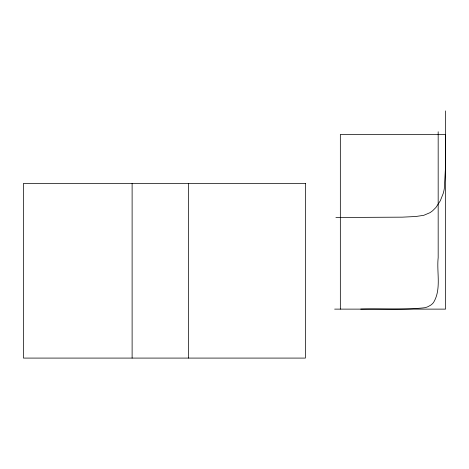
<?xml version="1.0" encoding="UTF-8"?>
<svg xmlns="http://www.w3.org/2000/svg" width="469" height="469" viewBox="0 0 469 469"><rect width="100%" height="100%" fill="white"/><g stroke="black" fill="none" stroke-linecap="round" stroke-linejoin="round"><path stroke-width="0.7" d="M445.55 110.913L445.357 169.708L444.295 188.614A35.714 35.714 0 0 1 443.217 193.427L440.327 200.755L435.977 207.421L432.617 210.78L430.061 212.65L423.736 215.324L415.751 216.508L402.291 217.159L335.904 217.493M334.643 309.124L445.55 309.124L445.55 134.445L340.336 134.445L340.336 309.124M360.737 309.118C381.983 308.561 403.399 310.12 424.556 307.746A17.84 17.84 0 0 0 428.015 306.656L430.735 305.143A13.314 13.314 0 0 0 433.526 302.511C441.593 289.209 436.539 272.307 438.175 257.692L438.175 131.766M188.55 183.414L188.55 358.087M132.117 183.414L132.117 358.087M305.383 183.414L23.45 183.414L23.45 358.087L305.383 358.087L305.383 183.414"/></g></svg>
